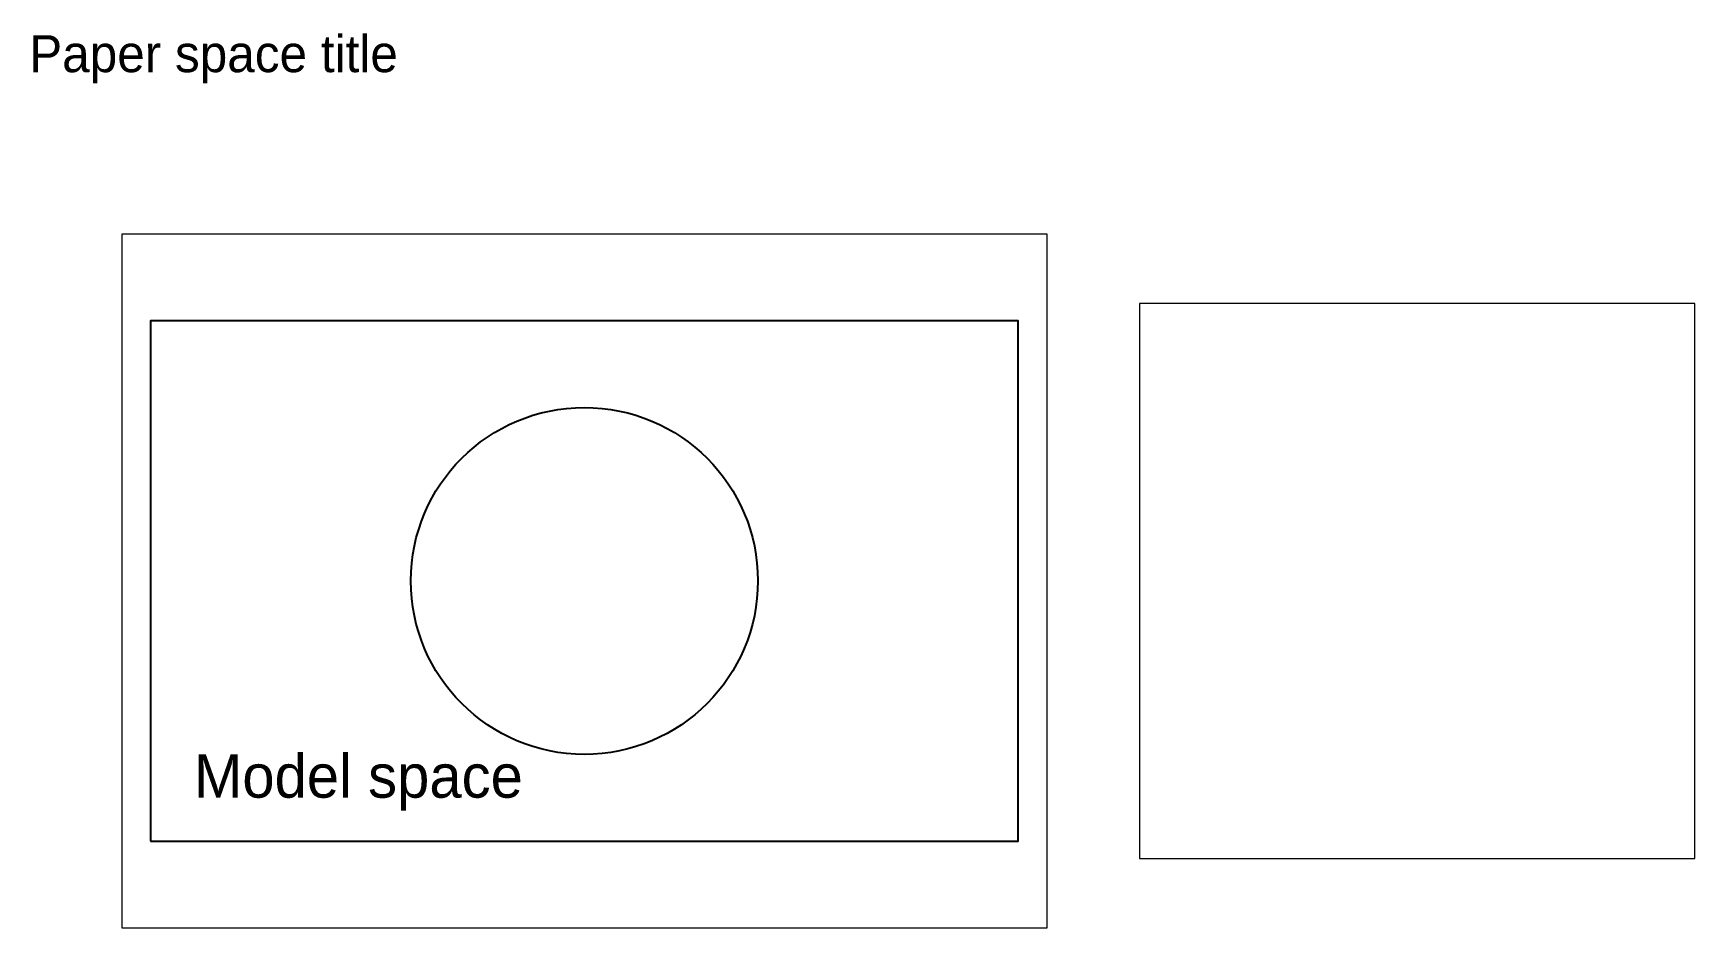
# Paper-space layout 'Layout1' of a CAD drawing. Header units: metres. Extents: x 21 to 380, y 75 to 268.
# The model-space entities are those that its viewports show. They can reach past a viewport. Long polylines and large blocks are cut down to what shows.
import ezdxf

# ---------------------------------------------------------------- set-up
doc = ezdxf.new("R2010")
doc.units = ezdxf.units.M
doc.layers.add('VP_FROZEN', color=3, linetype='Continuous')

msp = doc.modelspace()

# ---------------------------------------------------------------- linework, layer by layer
at = {"color": 1}
msp.add_lwpolyline([(0, 0), (100, 0), (100, 60), (0, 60)], close=True, dxfattribs=at)
at = {"layer": 'VP_FROZEN', "color": 3}
msp.add_circle((50, 30), 20, dxfattribs=at)

# ---------------------------------------------------------------- texts
msp.add_text('Model space', height=5).set_placement((5, 5))

psp = doc.layouts.get("Layout1")

# ---------------------------------------------------------------- texts
psp.add_text('Paper space title', height=8).set_placement((20, 260))

# ---------------------------------------------------------------- viewports
at = {"layer": 'VIEWPORTS'}
psp.add_viewport(center=(140, 150), size=(200, 150), view_center_point=(50, 30), view_height=80, dxfattribs=at)
vp = psp.add_viewport(center=(320, 150), size=(120, 120), view_center_point=(50, 30), view_height=40, status=3, dxfattribs=at)
vp.frozen_layers = ['VP_FROZEN']

doc.saveas('drawing.dxf')
